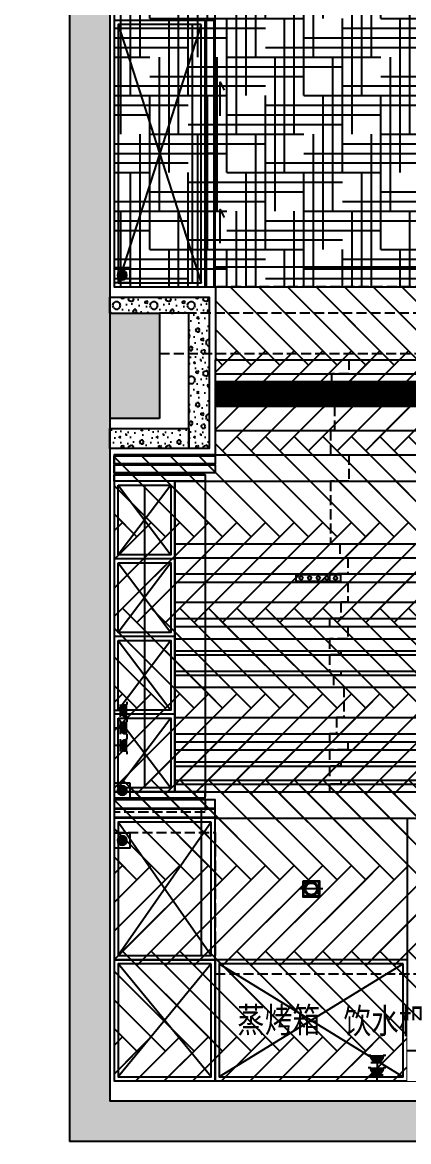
# Model space of a CAD drawing. Header units: millimetres. Extents: x -108767 to 78913, y -380878 to 1470.
# Drawn here: x -17393 to -15484, y -193769 to -188233 of the extents above; entities that cross this region are included whole.
import ezdxf
from ezdxf.enums import TextEntityAlignment as Align
from ezdxf.xclip import XClip

# ---------------------------------------------------------------- set-up
doc = ezdxf.new("R2010")
doc.units = ezdxf.units.MM
doc.header["$LTSCALE"] = 10
doc.header["$XCLIPFRAME"] = 0
doc.set_wipeout_variables(frame=1)
doc.linetypes.add('DASH', pattern=[0.35, 0.25, -0.1])
doc.linetypes.add('DOTE', pattern=[2.42, 2, -0.2, 0.02, -0.2])
for name, color, linetype in [('NW-01-wall(原有墙体)', 255, 'Continuous'), ('NW-01wall(新墙体)', 140, 'Continuous'), ('NW-01梁', 4, 'Continuous'), ('NW-02-cl(吊装家具)', 143, 'Continuous'), ('NW-02-fix(到顶家具)', 54, 'Continuous'), ('NW-02-light(平面灯具)', 12, 'Continuous'), ('NW-02-石材完成线', 153, 'Continuous'), ('NW-03-地面铺装', 8, 'Continuous'), ('NW-04-light(天花灯具)', 1, 'Continuous'), ('NW-04-天花造型粗线', 163, 'Continuous'), ('NW-完成面（用于平面）', 43, 'Continuous'), ('NW-强弱电插座', 223, 'Continuous'), ('NW-强电插座', 223, 'Continuous'), ('NW-暖通风口', 33, 'Continuous'), ('平面图', 7, 'Continuous')]:
    doc.layers.add(name, color=color, linetype=linetype)
doc.styles.add('宋体', font='', dxfattribs={"width": 0.8})
doc.styles.add('黑体', font='', dxfattribs={"width": 0.8, "height": 3})
doc.styles.get('宋体').set_extended_font_data('SimSun')
doc.styles.get('黑体').set_extended_font_data('Microsoft YaHei')
doc.linetypes.add('铝质LED灯条', pattern='A,12.7,-5.08,["AL.LED",宋体,S=2.54,R=0,X=-2.54,Y=-1.27],-10', length=27.78)
pattern_1 = [(0, (54.42, -56.26), (92.2296, 184.45919), [0, -184.45919]), (0, (-53.5, -81.16), (92.2296, 184.45919), [0, -184.45919]), (0, (6.46, -83), (92.2296, 184.45919), [0, -184.45919]), (0, (71.94, -28.6), (92.2296, 184.45919), [0, -184.45919]), (0, (-4.61, -92.23), (92.2296, 184.45919), [0, -184.45919]), (0, (90.39, 87.62), (92.2296, 184.45919), [0, -184.45919]), (0, (34.12, 72.86), (92.2296, 184.45919), [0, -184.45919]), (0, (63.64, 49.8), (92.2296, 184.45919), [0, -184.45919]), (0, (-86.7, 46.11), (92.2296, 184.45919), [0, -184.45919]), (0, (3.69, 37.81), (92.2296, 184.45919), [0, -184.45919]), (0, (-31.36, -9.22), (92.2296, 184.45919), [0, -184.45919]), (0, (-29.51, -78.4), (92.2296, 184.45919), [0, -184.45919]), (0, (39.66, -85.77), (92.2296, 184.45919), [0, -184.45919]), (0, (90.39, -4.61), (92.2296, 184.45919), [0, -184.45919]), (0, (-82.08, -33.2), (92.2296, 184.45919), [0, -184.45919]), (0, (-66.4, -1.84), (92.2296, 184.45919), [0, -184.45919]), (0, (5.53, -14.76), (92.2296, 184.45919), [0, -184.45919]), (0, (-20.29, -41.5), (92.2296, 184.45919), [0, -184.45919]), (0, (-35.05, 19.37), (92.2296, 184.45919), [0, -184.45919]), (0, (-11.99, 88.54), (92.2296, 184.45919), [0, -184.45919]), (0, (-74.7, -71.94), (92.2296, 184.45919), [0, -184.45919]), (0, (26.75, 50.73), (92.2296, 184.45919), [0, -184.45919]), (0, (-59.03, 53.5), (92.2296, 184.45919), [0, -184.45919]), (0, (-73.78, 77.47), (92.2296, 184.45919), [0, -184.45919]), (130.601294, (79.054, 29.865), (-461.1479683, 553.37757044), [8.09824, -3393.1611]), (18.434949, (65.878, 33.378), (461.1479726, 184.4591883), [8.33302, -1158.28932]), (90, (65.88, 25.47), (92.229595, 184.45919), [7.9054, -361.01297]), (161.565051, (73.784, 22.838), (-461.1479766, 184.459176), [8.33302, -1158.28932]), (53.130102, (73.784, 22.838), (92.229595, 184.459189), [8.78377, -913.51216]), (135, (80.81, -71.15), (-92.229606, 184.459177), [7.45328, -514.2761]), (45, (70.27, -71.15), (92.229594, 184.459189), [7.45328, -514.2761]), (135, (75.54, -76.42), (-92.229606, 184.459177), [7.45328, -514.2761]), (45, (75.54, -76.42), (92.229594, 184.459189), [7.45328, -514.2761]), (116.56505, (-7.9, 52.7), (-1e-05, 368.91837), [9.82055, -196.41107]), (180, (-12.3, 61.49), (-92.2296, 184.45919), [10.54053, -173.91866]), (63.43495, (-27.23, 52.7), (1e-07, 368.91838), [9.82055, -196.41107]), (116.56505, (-22.84, 43.92), (-1e-05, 368.91837), [9.82055, -196.41107]), (0, (-22.84, 43.92), (92.2296, 184.45919), [10.54053, -173.91866]), (63.43495, (-12.3, 43.92), (1e-07, 368.91838), [9.82055, -196.41107]), (107.102728, (61.4864, -9.662), (-276.6887736, 922.29594868), [11.94722, -5005.8852]), (143.972626, (57.973, 1.757), (-1752.362276, 1291.2143235), [11.94722, -2496.96889]), (180, (48.31, 8.78), (-92.2296, 184.45919), [11.4189, -173.04028]), (36.027373, (27.23, 1.757), (1752.3622853, 1291.2143111), [11.94722, -2496.96889]), (71.565051, (23.716, -8.784), (276.6887854, 922.2959447), [11.11069, -1155.51165]), (107.102728, (27.23, -20.203), (-276.6887736, 922.29594868), [11.94722, -5005.8852]), (143.972626, (36.892, -27.23), (-1752.362276, 1291.2143235), [11.94722, -2496.96889]), (0, (36.9, -27.23), (92.2296, 184.45919), [11.4189, -173.04028]), (36.027373, (48.311, -27.23), (1752.3622853, 1291.2143111), [11.94722, -2496.96889]), (71.565051, (57.973, -20.203), (276.6887854, 922.2959447), [11.11069, -1155.51165]), (150.255118, (63.243, 76.419), (-276.6887842, 184.4591867), [7.0817, -1480.07582]), (90, (57.09, 72.905), (92.229595, 184.45919), [7.02702, -361.89135]), (29.744881, (57.095, 72.905), (276.6887837, 184.4591882), [7.0817, -1480.07582]), (116.56505, (20.2, -54.46), (-1e-05, 368.91837), [9.82055, -196.41107]), (168.690067, (15.81, -45.676), (-830.0663521, 184.4591846), [8.95772, -1872.16411]), (41.185925, (0, -50.0675), (2305.7398558, 2029.05106764), [9.33728, -3912.31871]), (90, (0, -58.85), (92.229595, 184.45919), [8.78377, -360.1346]), (138.814074, (7.027, -65), (-2305.7398288, 2029.0510983), [9.33728, -3912.31871]), (16.699244, (7.027, -65), (3043.57661373, 922.29594078), [9.17053, -3842.45037]), (60.945396, (15.811, -62.365), (92.22959487, 184.45918847), [9.04345, -3789.20364]), (109.983106, (-57.0945, 22.838), (-461.14797504, 1291.2143218), [10.28114, -4307.79774]), (155.556045, (-60.608, 32.5), (-1198.98473437, 553.3775561), [10.61347, -4447.04414]), (24.4439547, (-79.932, 32.5), (1198.9847304, 553.37756493), [10.61347, -4447.04414]), (70.0168934, (-83.446, 22.838), (461.1479747, 1291.214322), [10.28114, -4307.79774]), (109.983106, (-79.932, 13.176), (-461.14797504, 1291.2143218), [10.28114, -4307.79774]), (160.016893, (-70.27, 9.662), (-461.1479749, 184.4591814), [10.28114, -2148.75827]), (19.9831065, (-70.27, 9.662), (461.147972, 184.4591895), [10.28114, -2148.75827]), (70.0168934, (-60.608, 13.176), (461.1479747, 1291.214322), [10.28114, -4307.79774]), (122.005383, (11.419, 6.149), (-92.2296072, 184.4591801), [8.2866, -1731.89791]), (18.434949, (-0.878, 10.54), (461.1479726, 184.4591883), [8.33302, -1158.28932]), (90, (-0.88, 2.635), (92.229595, 184.45919), [7.9054, -361.01297]), (161.565051, (7.027, 0), (-461.1479766, 184.459176), [8.33302, -1158.28932]), (54.462322, (7.027, 0), (645.6071612, 922.2959445), [7.55608, -3165.99978]), (116.56505, (-42.16, -38.65), (-1e-05, 368.91837), [9.82055, -196.41107]), (180, (-46.55, -29.86), (-92.2296, 184.45919), [9.66215, -174.79703]), (59.036243, (-61.486, -38.649), (92.2295948, 184.4591881), [10.24355, -2140.9016]), (120.963756, (-56.216, -47.432), (-92.2296071, 184.4591806), [10.24355, -2140.9016]), (0, (-56.22, -47.43), (92.2296, 184.45919), [9.66215, -174.79703]), (63.43495, (-46.55, -47.43), (1e-07, 368.91838), [9.82055, -196.41107])]

# ---------------------------------------------------------------- blocks, each defined once
blk = doc.blocks.new('嵌入式射灯1')
at = {"color": 250, "linetype": 'DOTE', "ltscale": 30}
blk.add_line((0, 100), (0, -100), dxfattribs=at)
blk.add_lwpolyline([(-100, 0, 0, 0, 0), (100, 0, 30, 0, 0), (154.9, 0, 0, 0, 0)], format="xyseb", dxfattribs=at)
blk.add_circle((0, 0), 60)
at = {"color": 250}
blk.add_circle((0, 0), 50, dxfattribs=at)
blk = doc.blocks.new('*U243')
at = {"layer": 'NW-04-light(天花灯具)', "color": 1, "ltscale": 15}
blk.add_lwpolyline([(150844.17, -14074.61), (150848.37, -14074.61), (150848.37, -14078.82), (150844.17, -14078.82)], close=True, dxfattribs=at)
at = {"layer": 'NW-04-light(天花灯具)', "color": 8, "ltscale": 15}
blk.add_lwpolyline([(150844.38, -14074.82), (150848.16, -14074.82), (150848.16, -14078.61), (150844.38, -14078.61)], close=True, dxfattribs=at)
at = {"layer": 'NW-04-light(天花灯具)', "color": 1, "linetype": 'DASH', "ltscale": 15, "xscale": 0.03000000000000001, "yscale": 0.03000000000000001, "zscale": 0.03000000000000001, "rotation": 270.0000000002702}
blk.add_blockref('嵌入式射灯1', (150846.27, -14076.71), dxfattribs=at)
blk = doc.blocks.new('hdfgfgfd')
at = {"layer": 'NW-04-light(天花灯具)'}
blk.add_lwpolyline([(-48389.7, -188720.5), (-48170.6, -188720.5), (-48170.6, -188754.5), (-48389.7, -188754.5)], close=True, dxfattribs=at)
at = {"layer": 'NW-04-light(天花灯具)', "color": 8}
for centre in [(-48365.3, -188737.5), (-48322.7, -188737.5), (-48280.1, -188737.5), (-48237.5, -188737.5), (-48195, -188737.5)]:
    blk.add_circle(centre, 8.76, dxfattribs=at)
blk = doc.blocks.new('*U61')
h = blk.add_hatch(color=256)
h.dxf.hatch_style = 1
edge = h.paths.add_edge_path()
edge.add_arc((0, 40), 30, 0, 360)
blk.add_lwpolyline([(-50, -10), (50, -10), (50, 90), (-50, 90)], close=True)
blk.add_circle((0, 40), 30)
blk = doc.blocks.new('*U264')
at = {"layer": 'NW-强电插座', "xscale": 0.7704166666280803, "yscale": 0.7704166666280803, "zscale": 0.7704166666280803}
blk.add_blockref('*U61', (225.9, 1986.4), dxfattribs=at)
blk = doc.blocks.new('_LINKPT1')
blk.add_line((0, 0), (0, 0))
blk = doc.blocks.new('单相二三极安全插座')
at = {"linetype": 'Continuous'}
for p, q in [((-33.3, 49.9), (-23.8, 49.9)), ((-23.8, 49.9), (-23.8, 47.5)), ((-23.8, 47.5), (23.8, 47.5)), ((23.8, 49.9), (23.8, 47.5)), ((23.8, 49.9), (33.3, 49.9)), ((23.8, 23.8), (-23.8, 23.8)), ((0, 23.8), (0, 0))]:
    blk.add_line(p, q, dxfattribs=at)
blk.add_arc((0, 47.5), 23.8, 180, 0, dxfattribs=at)
for points in [[(20.6, 35.7), (-20.6, 35.7), (23.8, 47.5), (-23.8, 47.5)], [(11.9, 27), (-11.9, 27), (20.6, 35.7), (-20.6, 35.7)], [(0, 23.8), (0, 23.8), (11.9, 27), (-11.9, 27)]]:
    blk.add_solid(points, dxfattribs=at)
at = {"linetype": 'Continuous', "xscale": 0.0950808586651788, "yscale": 0.0950808586651788, "zscale": 0.0950808586651788}
blk.add_blockref('_LINKPT1', (0, 0), dxfattribs=at)
blk = doc.blocks.new('*U260')
at = {"layer": 'NW-强电插座', "xscale": 1.2943, "yscale": 1.2943, "zscale": 1.2943}
blk.add_blockref('单相二三极安全插座', (225.9, 1978.7), dxfattribs=at)
blk = doc.blocks.new('gdagdfds')
at = {"layer": 'NW-03-地面铺装'}
h = blk.add_hatch(dxfattribs=at)
h.set_pattern_fill('HOUND', color=250, scale=30)
h.paths.add_polyline_path([(-8715.5, -189541.5), (-8175.5, -189541.5), (-8175.5, -188430.5), (-8715.5, -188430.5)])
h.paths.add_polyline_path([(-8715.5, -188430.5), (-10731.5, -188430.5), (-10731.5, -189541.5), (-8715.5, -189541.5)])
h.paths.add_polyline_path([(-10731.5, -188430.5), (-8715.5, -188430.5), (-8715.5, -187491.5), (-10731.5, -187491.5)])
h.paths.add_polyline_path([(-11271.5, -184286.5), (-16940.5, -184286.5), (-16940.5, -189541.5), (-11271.5, -189541.5)])
h.paths.add_polyline_path([(-10731.5, -188430.5), (-11271.5, -188430.5), (-11271.5, -189541.5), (-10731.5, -189541.5)])
h.paths.add_polyline_path([(-10738.5, -187994.5), (-10738.5, -188011), (-10731.5, -188011), (-10731.5, -187994.5)])
h.paths.add_polyline_path([(-6721.5, -189541.5), (-6721.5, -189391.5), (-2315.5, -189391.5), (-2315.5, -189541.5), (-1522.5, -189541.5), (-1522.5, -184286.5), (-8175.5, -184286.5), (-8175.5, -189541.5)])
at = {"layer": 'NW-03-地面铺装', "linetype": 'DASH', "ltscale": 20}
for p, q in [((-16440.5, -189541.5), (-16440.5, -184266.5)), ((-6721.5, -189541.5), (-16437.5, -189541.5))]:
    blk.add_line(p, q, dxfattribs=at)
blk = doc.blocks.new('gsgddsf')
at = {"layer": 'NW-03-地面铺装', "color": 250}
for points in [[(-16403.5, -189928.5), (-16332.8, -189857.8), (-16757.1, -189433.5), (-16827.8, -189504.2)], [(-16262.1, -189928.5), (-16191.4, -189857.8), (-16615.7, -189433.5), (-16686.4, -189504.2)], [(-16120.7, -189928.5), (-16050, -189857.8), (-16474.3, -189433.5), (-16545, -189504.2)], [(-15979.3, -189928.5), (-15908.6, -189857.8), (-16332.8, -189433.5), (-16403.5, -189504.2)], [(-15837.9, -189928.5), (-15767.1, -189857.8), (-16191.4, -189433.5), (-16262.1, -189504.2)], [(-15696.4, -189928.5), (-15625.7, -189857.8), (-16050, -189433.5), (-16120.7, -189504.2)], [(-15555, -189928.5), (-15484.3, -189857.8), (-15908.6, -189433.5), (-15979.3, -189504.2)], [(-15413.6, -189928.5), (-15342.9, -189857.8), (-15767.1, -189433.5), (-15837.9, -189504.2)], [(-15272.2, -189928.5), (-15201.5, -189857.8), (-15625.7, -189433.5), (-15696.4, -189504.2)], [(-15130.8, -189928.5), (-15060, -189857.8), (-15484.3, -189433.5), (-15555, -189504.2)], [(-16474.3, -189857.8), (-16403.5, -189928.5), (-16827.8, -190352.7), (-16898.5, -190282)], [(-16332.8, -189857.8), (-16262.1, -189928.5), (-16686.4, -190352.7), (-16757.1, -190282)], [(-16191.4, -189857.8), (-16120.7, -189928.5), (-16545, -190352.7), (-16615.7, -190282)], [(-16050, -189857.8), (-15979.3, -189928.5), (-16403.5, -190352.7), (-16474.3, -190282)], [(-15908.6, -189857.8), (-15837.9, -189928.5), (-16262.1, -190352.7), (-16332.8, -190282)], [(-15767.1, -189857.8), (-15696.4, -189928.5), (-16120.7, -190352.7), (-16191.4, -190282)], [(-15625.7, -189857.8), (-15555, -189928.5), (-15979.3, -190352.7), (-16050, -190282)], [(-15484.3, -189857.8), (-15413.6, -189928.5), (-15837.9, -190352.7), (-15908.6, -190282)], [(-15342.9, -189857.8), (-15272.2, -189928.5), (-15696.4, -190352.7), (-15767.1, -190282)], [(-15201.5, -189857.8), (-15130.8, -189928.5), (-15555, -190352.7), (-15625.7, -190282)], [(-16969.2, -190777), (-16898.5, -190706.3), (-17322.8, -190282), (-17393.5, -190352.7)], [(-16827.8, -190777), (-16757.1, -190706.3), (-17181.4, -190282), (-17252.1, -190352.7)], [(-16686.4, -190777), (-16615.7, -190706.3), (-17039.9, -190282), (-17110.7, -190352.7)], [(-16545, -190777), (-16474.3, -190706.3), (-16898.5, -190282), (-16969.2, -190352.7)], [(-16403.5, -190777), (-16332.8, -190706.3), (-16757.1, -190282), (-16827.8, -190352.7)], [(-16262.1, -190777), (-16191.4, -190706.3), (-16615.7, -190282), (-16686.4, -190352.7)], [(-16120.7, -190777), (-16050, -190706.3), (-16474.3, -190282), (-16545, -190352.7)], [(-15979.3, -190777), (-15908.6, -190706.3), (-16332.8, -190282), (-16403.5, -190352.7)], [(-15837.9, -190777), (-15767.1, -190706.3), (-16191.4, -190282), (-16262.1, -190352.7)], [(-15696.4, -190777), (-15625.7, -190706.3), (-16050, -190282), (-16120.7, -190352.7)], [(-15555, -190777), (-15484.3, -190706.3), (-15908.6, -190282), (-15979.3, -190352.7)], [(-15413.6, -190777), (-15342.9, -190706.3), (-15767.1, -190282), (-15837.9, -190352.7)], [(-15272.2, -190777), (-15201.5, -190706.3), (-15625.7, -190282), (-15696.4, -190352.7)], [(-15130.8, -190777), (-15060, -190706.3), (-15484.3, -190282), (-15555, -190352.7)], [(-16898.5, -190706.3), (-16827.8, -190777), (-17252.1, -191201.3), (-17322.8, -191130.5)], [(-16757.1, -190706.3), (-16686.4, -190777), (-17110.7, -191201.3), (-17181.4, -191130.5)], [(-16615.7, -190706.3), (-16545, -190777), (-16969.2, -191201.3), (-17039.9, -191130.5)], [(-16474.3, -190706.3), (-16403.5, -190777), (-16827.8, -191201.3), (-16898.5, -191130.5)], [(-16332.8, -190706.3), (-16262.1, -190777), (-16686.4, -191201.3), (-16757.1, -191130.5)], [(-16191.4, -190706.3), (-16120.7, -190777), (-16545, -191201.3), (-16615.7, -191130.5)], [(-16050, -190706.3), (-15979.3, -190777), (-16403.5, -191201.3), (-16474.3, -191130.5)], [(-15908.6, -190706.3), (-15837.9, -190777), (-16262.1, -191201.3), (-16332.8, -191130.5)], [(-15767.1, -190706.3), (-15696.4, -190777), (-16120.7, -191201.3), (-16191.4, -191130.5)], [(-15625.7, -190706.3), (-15555, -190777), (-15979.3, -191201.3), (-16050, -191130.5)], [(-15484.3, -190706.3), (-15413.6, -190777), (-15837.9, -191201.3), (-15908.6, -191130.5)], [(-15342.9, -190706.3), (-15272.2, -190777), (-15696.4, -191201.3), (-15767.1, -191130.5)], [(-15201.5, -190706.3), (-15130.8, -190777), (-15555, -191201.3), (-15625.7, -191130.5)], [(-16969.2, -191625.5), (-16898.5, -191554.8), (-17322.8, -191130.5), (-17393.5, -191201.3)], [(-16827.8, -191625.5), (-16757.1, -191554.8), (-17181.4, -191130.5), (-17252.1, -191201.3)], [(-16686.4, -191625.5), (-16615.7, -191554.8), (-17039.9, -191130.5), (-17110.7, -191201.3)], [(-16545, -191625.5), (-16474.3, -191554.8), (-16898.5, -191130.5), (-16969.2, -191201.3)], [(-16403.5, -191625.5), (-16332.8, -191554.8), (-16757.1, -191130.5), (-16827.8, -191201.3)], [(-16262.1, -191625.5), (-16191.4, -191554.8), (-16615.7, -191130.5), (-16686.4, -191201.3)], [(-16120.7, -191625.5), (-16050, -191554.8), (-16474.3, -191130.5), (-16545, -191201.3)], [(-15979.3, -191625.5), (-15908.6, -191554.8), (-16332.8, -191130.5), (-16403.5, -191201.3)], [(-15837.9, -191625.5), (-15767.1, -191554.8), (-16191.4, -191130.5), (-16262.1, -191201.3)], [(-15696.4, -191625.5), (-15625.7, -191554.8), (-16050, -191130.5), (-16120.7, -191201.3)], [(-15555, -191625.5), (-15484.3, -191554.8), (-15908.6, -191130.5), (-15979.3, -191201.3)], [(-15413.6, -191625.5), (-15342.9, -191554.8), (-15767.1, -191130.5), (-15837.9, -191201.3)], [(-15272.2, -191625.5), (-15201.5, -191554.8), (-15625.7, -191130.5), (-15696.4, -191201.3)], [(-15130.8, -191625.5), (-15060, -191554.8), (-15484.3, -191130.5), (-15555, -191201.3)], [(-16898.5, -191554.8), (-16827.8, -191625.5), (-17252.1, -192049.8), (-17322.8, -191979.1)], [(-16757.1, -191554.8), (-16686.4, -191625.5), (-17110.7, -192049.8), (-17181.4, -191979.1)], [(-16615.7, -191554.8), (-16545, -191625.5), (-16969.2, -192049.8), (-17039.9, -191979.1)], [(-16474.3, -191554.8), (-16403.5, -191625.5), (-16827.8, -192049.8), (-16898.5, -191979.1)], [(-16332.8, -191554.8), (-16262.1, -191625.5), (-16686.4, -192049.8), (-16757.1, -191979.1)], [(-16191.4, -191554.8), (-16120.7, -191625.5), (-16545, -192049.8), (-16615.7, -191979.1)], [(-16050, -191554.8), (-15979.3, -191625.5), (-16403.5, -192049.8), (-16474.3, -191979.1)], [(-15908.6, -191554.8), (-15837.9, -191625.5), (-16262.1, -192049.8), (-16332.8, -191979.1)], [(-15767.1, -191554.8), (-15696.4, -191625.5), (-16120.7, -192049.8), (-16191.4, -191979.1)], [(-15625.7, -191554.8), (-15555, -191625.5), (-15979.3, -192049.8), (-16050, -191979.1)], [(-15484.3, -191554.8), (-15413.6, -191625.5), (-15837.9, -192049.8), (-15908.6, -191979.1)], [(-15342.9, -191554.8), (-15272.2, -191625.5), (-15696.4, -192049.8), (-15767.1, -191979.1)], [(-15201.5, -191554.8), (-15130.8, -191625.5), (-15555, -192049.8), (-15625.7, -191979.1)], [(-16969.2, -192474), (-16898.5, -192403.3), (-17322.8, -191979.1), (-17393.5, -192049.8)], [(-16827.8, -192474), (-16757.1, -192403.3), (-17181.4, -191979.1), (-17252.1, -192049.8)], [(-16686.4, -192474), (-16615.7, -192403.3), (-17039.9, -191979.1), (-17110.7, -192049.8)], [(-16545, -192474), (-16474.3, -192403.3), (-16898.5, -191979.1), (-16969.2, -192049.8)], [(-16403.5, -192474), (-16332.8, -192403.3), (-16757.1, -191979.1), (-16827.8, -192049.8)], [(-16262.1, -192474), (-16191.4, -192403.3), (-16615.7, -191979.1), (-16686.4, -192049.8)], [(-16120.7, -192474), (-16050, -192403.3), (-16474.3, -191979.1), (-16545, -192049.8)], [(-15979.3, -192474), (-15908.6, -192403.3), (-16332.8, -191979.1), (-16403.5, -192049.8)], [(-15837.9, -192474), (-15767.1, -192403.3), (-16191.4, -191979.1), (-16262.1, -192049.8)], [(-15696.4, -192474), (-15625.7, -192403.3), (-16050, -191979.1), (-16120.7, -192049.8)], [(-15555, -192474), (-15484.3, -192403.3), (-15908.6, -191979.1), (-15979.3, -192049.8)], [(-15413.6, -192474), (-15342.9, -192403.3), (-15767.1, -191979.1), (-15837.9, -192049.8)], [(-15272.2, -192474), (-15201.5, -192403.3), (-15625.7, -191979.1), (-15696.4, -192049.8)], [(-15130.8, -192474), (-15060, -192403.3), (-15484.3, -191979.1), (-15555, -192049.8)], [(-16898.5, -192403.3), (-16827.8, -192474), (-17252.1, -192898.3), (-17322.8, -192827.6)], [(-16757.1, -192403.3), (-16686.4, -192474), (-17110.7, -192898.3), (-17181.4, -192827.6)], [(-16615.7, -192403.3), (-16545, -192474), (-16969.2, -192898.3), (-17039.9, -192827.6)], [(-16474.3, -192403.3), (-16403.5, -192474), (-16827.8, -192898.3), (-16898.5, -192827.6)], [(-16332.8, -192403.3), (-16262.1, -192474), (-16686.4, -192898.3), (-16757.1, -192827.6)], [(-16191.4, -192403.3), (-16120.7, -192474), (-16545, -192898.3), (-16615.7, -192827.6)], [(-16050, -192403.3), (-15979.3, -192474), (-16403.5, -192898.3), (-16474.3, -192827.6)], [(-15908.6, -192403.3), (-15837.9, -192474), (-16262.1, -192898.3), (-16332.8, -192827.6)], [(-15767.1, -192403.3), (-15696.4, -192474), (-16120.7, -192898.3), (-16191.4, -192827.6)], [(-15625.7, -192403.3), (-15555, -192474), (-15979.3, -192898.3), (-16050, -192827.6)], [(-15484.3, -192403.3), (-15413.6, -192474), (-15837.9, -192898.3), (-15908.6, -192827.6)], [(-15342.9, -192403.3), (-15272.2, -192474), (-15696.4, -192898.3), (-15767.1, -192827.6)], [(-15201.5, -192403.3), (-15130.8, -192474), (-15555, -192898.3), (-15625.7, -192827.6)], [(-16969.2, -193322.6), (-16898.5, -193251.9), (-17322.8, -192827.6), (-17393.5, -192898.3)], [(-16827.8, -193322.6), (-16757.1, -193251.9), (-17181.4, -192827.6), (-17252.1, -192898.3)], [(-16686.4, -193322.6), (-16615.7, -193251.9), (-17039.9, -192827.6), (-17110.7, -192898.3)], [(-16545, -193322.6), (-16474.3, -193251.9), (-16898.5, -192827.6), (-16969.2, -192898.3)], [(-16403.5, -193322.6), (-16332.8, -193251.9), (-16757.1, -192827.6), (-16827.8, -192898.3)], [(-16262.1, -193322.6), (-16191.4, -193251.9), (-16615.7, -192827.6), (-16686.4, -192898.3)], [(-16120.7, -193322.6), (-16050, -193251.9), (-16474.3, -192827.6), (-16545, -192898.3)], [(-15979.3, -193322.6), (-15908.6, -193251.9), (-16332.8, -192827.6), (-16403.5, -192898.3)], [(-15837.9, -193322.6), (-15767.1, -193251.9), (-16191.4, -192827.6), (-16262.1, -192898.3)], [(-15696.4, -193322.6), (-15625.7, -193251.9), (-16050, -192827.6), (-16120.7, -192898.3)], [(-15555, -193322.6), (-15484.3, -193251.9), (-15908.6, -192827.6), (-15979.3, -192898.3)], [(-15413.6, -193322.6), (-15342.9, -193251.9), (-15767.1, -192827.6), (-15837.9, -192898.3)], [(-15272.2, -193322.6), (-15201.5, -193251.9), (-15625.7, -192827.6), (-15696.4, -192898.3)], [(-15130.8, -193322.6), (-15060, -193251.9), (-15484.3, -192827.6), (-15555, -192898.3)], [(-16898.5, -193251.9), (-16827.8, -193322.6), (-17252.1, -193746.8), (-17322.8, -193676.1)], [(-16757.1, -193251.9), (-16686.4, -193322.6), (-17110.7, -193746.8), (-17181.4, -193676.1)], [(-16615.7, -193251.9), (-16545, -193322.6), (-16969.2, -193746.8), (-17039.9, -193676.1)], [(-16474.3, -193251.9), (-16403.5, -193322.6), (-16827.8, -193746.8), (-16898.5, -193676.1)], [(-16332.8, -193251.9), (-16262.1, -193322.6), (-16686.4, -193746.8), (-16757.1, -193676.1)], [(-16191.4, -193251.9), (-16120.7, -193322.6), (-16545, -193746.8), (-16615.7, -193676.1)], [(-16050, -193251.9), (-15979.3, -193322.6), (-16403.5, -193746.8), (-16474.3, -193676.1)], [(-15908.6, -193251.9), (-15837.9, -193322.6), (-16262.1, -193746.8), (-16332.8, -193676.1)], [(-15767.1, -193251.9), (-15696.4, -193322.6), (-16120.7, -193746.8), (-16191.4, -193676.1)], [(-15625.7, -193251.9), (-15555, -193322.6), (-15979.3, -193746.8), (-16050, -193676.1)], [(-15484.3, -193251.9), (-15413.6, -193322.6), (-15837.9, -193746.8), (-15908.6, -193676.1)], [(-15342.9, -193251.9), (-15272.2, -193322.6), (-15696.4, -193746.8), (-15767.1, -193676.1)], [(-15201.5, -193251.9), (-15130.8, -193322.6), (-15555, -193746.8), (-15625.7, -193676.1)]]:
    blk.add_lwpolyline(points, close=True, dxfattribs=at)

msp = doc.modelspace()

# ---------------------------------------------------------------- hatches: boundary and pattern name
at = {"layer": 'NW-01-wall(原有墙体)'}
h = msp.add_hatch(color=250, dxfattribs=at)
h.dxf.hatch_style = 1
h.paths.add_polyline_path([(-17160.5, -183986.5), (-1222.5, -183986.5), (-1222.5, -189855.5), (-1629.5, -189855.5), (-1629.5, -193769.5), (-17160.5, -193769.5)])
h.paths.add_polyline_path([(-16960.5, -184186.5), (-16960.5, -193569.5), (-1829.5, -193569.5), (-1829.5, -191673.5), (-3655.5, -191673.5), (-3655.5, -191296.5), (-3455.5, -191296.5), (-3455.5, -191453.5), (-1842.5, -191453.5), (-1842.5, -189890.5), (-3455.5, -189890.5), (-3455.5, -190430.5), (-3655.5, -190430.5), (-3655.5, -189871.5), (-4059.5, -189871.5), (-4059.5, -189571.5), (-3273.5, -189571.5), (-3273.5, -189655.5), (-1422.5, -189655.5), (-1422.5, -184186.5)], flags=16)
h = msp.add_hatch(color=250, dxfattribs=at)
h.dxf.hatch_style = 1
h.paths.add_polyline_path([(-16715.5, -189671.5), (-16960.5, -189671.5), (-16960.5, -190189.6), (-16715.5, -190189.6)])
at = {"layer": 'NW-04-天花造型粗线', "linetype": 'Continuous'}
h = msp.add_hatch(dxfattribs=at)
h.set_pattern_fill('AR-RROOF', color=250, scale=20, angle=45)
h.set_pattern_definition([(45, (0, -10), (431.0523, 1149.4728), [7620, -1016, 2540, -508]), (45, (298.14, 647.35), (-836.9599, 118.5394), [1524, -167.64, 3048, -381]), (45, (-125.72, 474.93), (1627.2224, 2108.56414), [4064, -711.2, 2032, -508])])
edge = h.paths.add_edge_path()
edge.add_spline(control_points=[(-11739.5, -188983.1), (-11714.8, -188958.4), (-11691.5, -188932.5), (-11637.3, -188865.1), (-11608, -188822.1), (-11555.7, -188730.8), (-11532.7, -188682.5), (-11493.1, -188581.1), (-11476.5, -188527.9), (-11450, -188417.1), (-11440, -188359.5), (-11426.7, -188240.2), (-11423.4, -188178.6), (-11423.6, -188051.9), (-11427, -187986.8), (-11440.6, -187853.6), (-11450.7, -187785.6), (-11477.6, -187647.1), (-11494.4, -187576.7), (-11534.4, -187434.1), (-11557.6, -187361.9), (-11610.4, -187216.3), (-11639.9, -187142.9), (-11705, -186995.6), (-11740.6, -186921.6), (-11817.5, -186773.7), (-11858.8, -186699.8), (-11946.9, -186552.6), (-11993.6, -186479.4), (-12092.1, -186334.1), (-12143.9, -186262.2), (-12252, -186120), (-12308.4, -186049.9), (-12425.2, -185912.1), (-12485.7, -185844.4), (-12610.3, -185712.1), (-12674.4, -185647.4), (-12805.7, -185521.6), (-12872.9, -185460.5), (-13009.9, -185342.3), (-13079.6, -185285.2), (-13221, -185175.6), (-13292.7, -185123.1), (-13437.5, -185022.9), (-13510.5, -184975.3), (-13657.4, -184885.5), (-13731.2, -184843.3), (-13878.9, -184764.6), (-13952.9, -184728.1), (-14100.3, -184661), (-14173.8, -184630.5), (-14319.6, -184575.8), (-14392, -184551.5), (-14535, -184509.5), (-14605.7, -184491.7), (-14744.8, -184462.7), (-14813.2, -184451.5), (-14947.2, -184435.9), (-15012.8, -184431.4), (-15140.5, -184429.1), (-15202.7, -184431.4), (-15323.1, -184442.5), (-15381.3, -184451.5), (-15493.5, -184476), (-15547.3, -184491.5), (-15650.2, -184529.2), (-15699.3, -184551.2), (-15792.1, -184601.6), (-15835.9, -184629.9), (-15917.9, -184692.7), (-15956.1, -184727.1), (-16026.7, -184801.7), (-16059.1, -184841.9), (-16117.6, -184927.7), (-16143.8, -184973.4), (-16189.8, -185069.8), (-16209.7, -185120.6), (-16242.8, -185226.8), (-16256.1, -185282.2), (-16276.1, -185397.4), (-16282.7, -185457.1), (-16289.3, -185580.2), (-16289.3, -185643.6), (-16282.4, -185773.7), (-16275.6, -185840.3), (-16255.4, -185976.2), (-16242, -186045.5), (-16208.5, -186186.2), (-16188.5, -186257.6), (-16142.1, -186401.8), (-16115.7, -186474.7), (-16056.8, -186621.3), (-16024.2, -186695.1), (-15953.1, -186842.8), (-15914.7, -186916.8), (-15832.1, -187064.5), (-15788, -187138.2), (-15694.7, -187284.5), (-15645.4, -187357.2), (-15542, -187501.1), (-15487.9, -187572.2), (-15375.3, -187712.3), (-15316.8, -187781.3), (-15196, -187916.5), (-15133.6, -187982.8), (-15005.5, -188112), (-14939.8, -188175), (-14805.6, -188297.1), (-14737, -188356.3), (-14597.7, -188470.3), (-14526.9, -188525.2), (-14383.7, -188630.2), (-14311.3, -188680.3), (-14165.3, -188775.4), (-14091.8, -188820.4), (-13944.4, -188904.8), (-13870.4, -188944.2), (-13722.7, -189017.2), (-13648.9, -189050.7), (-13502.1, -189111.7), (-13429.1, -189139.1), (-13284.5, -189187.6), (-13212.9, -189208.7), (-13071.6, -189244.2), (-13002, -189258.7), (-12865.3, -189281.1), (-12798.3, -189289), (-12667.3, -189298), (-12603.3, -189299.1), (-12479.1, -189294.7), (-12418.8, -189289.1), (-12302.4, -189271.2), (-12246.3, -189259), (-12138.7, -189227.9), (-12087.1, -189209.1), (-11989.2, -189165.1), (-11942.7, -189139.9), (-11855.1, -189083.3), (-11814.1, -189051.9), (-11763.4, -189006.4), (-11751.3, -188994.9), (-11739.5, -188983.1)], knot_values=[3.141593, 3.141593, 3.141593, 3.141593, 3.203394, 3.203394, 3.294449, 3.294449, 3.385504, 3.385504, 3.476559, 3.476559, 3.567614, 3.567614, 3.65867, 3.65867, 3.749725, 3.749725, 3.84078, 3.84078, 3.931835, 3.931835, 4.02289, 4.02289, 4.113946, 4.113946, 4.205001, 4.205001, 4.296056, 4.296056, 4.387111, 4.387111, 4.478166, 4.478166, 4.569221, 4.569221, 4.660277, 4.660277, 4.751332, 4.751332, 4.842387, 4.842387, 4.933442, 4.933442, 5.024497, 5.024497, 5.115552, 5.115552, 5.206608, 5.206608, 5.297663, 5.297663, 5.388718, 5.388718, 5.479773, 5.479773, 5.570828, 5.570828, 5.661884, 5.661884, 5.752939, 5.752939, 5.843994, 5.843994, 5.935049, 5.935049, 6.026104, 6.026104, 6.117159, 6.117159, 6.208215, 6.208215, 6.29927, 6.29927, 6.390325, 6.390325, 6.48138, 6.48138, 6.572435, 6.572435, 6.663491, 6.663491, 6.754546, 6.754546, 6.845601, 6.845601, 6.936656, 6.936656, 7.027711, 7.027711, 7.118766, 7.118766, 7.209822, 7.209822, 7.300877, 7.300877, 7.391932, 7.391932, 7.482987, 7.482987, 7.574042, 7.574042, 7.665097, 7.665097, 7.756153, 7.756153, 7.847208, 7.847208, 7.938263, 7.938263, 8.029318, 8.029318, 8.120373, 8.120373, 8.211429, 8.211429, 8.302484, 8.302484, 8.393539, 8.393539, 8.484594, 8.484594, 8.575649, 8.575649, 8.666704, 8.666704, 8.75776, 8.75776, 8.848815, 8.848815, 8.93987, 8.93987, 9.030925, 9.030925, 9.12198, 9.12198, 9.213035, 9.213035, 9.304091, 9.304091, 9.395146, 9.395146, 9.424778, 9.424778, 9.424778, 9.424778], degree=3, periodic=0)
at = {"layer": 'NW-暖通风口'}
h = msp.add_hatch(dxfattribs=at)
h.set_pattern_fill('_USER', color=250, scale=4.8, pattern_type=0)
h.set_pattern_definition([(0, (-65640.1137, -171221.8854), (0, 4.8), [])])
h.paths.add_polyline_path([(-16438.5, -190129.5), (-6763.5, -190129.5), (-6763.5, -190013.5), (-16438.5, -190013.5)])
at = {"layer": '平面图'}
h = msp.add_hatch(dxfattribs=at)
h.set_pattern_fill('14砌块砖隔墙', color=250, scale=184.459189, style=0, pattern_type=2)
h.set_pattern_definition(pattern_1)
h.paths.add_polyline_path([(-16470.5, -189591.5), (-16960.5, -189591.5), (-16960.5, -189671.5), (-16570.5, -189671.5), (-16570.5, -190341.5), (-16470.5, -190341.5)])
h = msp.add_hatch(dxfattribs=at)
h.set_pattern_fill('14砌块砖隔墙', color=250, scale=184.459189, style=0, pattern_type=2)
h.set_pattern_definition(pattern_1)
h.paths.add_polyline_path([(-16960.5, -190241.5), (-16570.5, -190241.5), (-16570.5, -190341.5), (-16960.5, -190341.5)])

# ---------------------------------------------------------------- linework, layer by layer
at = {"layer": 'NW-01-wall(原有墙体)'}
for p, q in [((-17160.5, -183986.5), (-17160.5, -193769.5)), ((-16960.5, -184186.5), (-16960.5, -193569.5)), ((-16960.5, -184333.5), (-16960.5, -189671.5)), ((-16960.5, -189671.5), (-16715.5, -189671.5)), ((-16715.5, -189671.5), (-16715.5, -190191.5)), ((-16715.5, -190191.5), (-16960.5, -190191.5)), ((-1829.5, -193569.5), (-16960.5, -193569.5)), ((-1629.5, -193769.5), (-17160.5, -193769.5))]:
    msp.add_line(p, q, dxfattribs=at)
at = {"layer": 'NW-01wall(新墙体)'}
msp.add_lwpolyline([(-16960.5, -189671.5), (-16960.5, -189591.5), (-16470.5, -189591.5), (-16470.5, -190341.5), (-16570.5, -190341.5), (-16570.5, -189671.5), (-16715.5, -189671.5)], dxfattribs=at)
msp.add_lwpolyline([(-16960.5, -190241.5), (-16570.5, -190241.5), (-16570.5, -190341.5), (-16960.5, -190341.5)], close=True, dxfattribs=at)
at = {"layer": 'NW-01梁', "linetype": 'DASH', "ltscale": 20}
msp.add_lwpolyline([(-11212.5, -189671.5), (-16715.5, -189671.5), (-16715.5, -189871.5), (-11212.5, -189871.5)], dxfattribs=at)
at = {"layer": 'NW-02-cl(吊装家具)', "color": 8}
for p, q in [((-16920.5, -190521.5), (-16660.5, -190866)), ((-16660.5, -190521.5), (-16920.5, -190866)), ((-16920.5, -190906), (-16660.5, -191250.5)), ((-16660.5, -190906), (-16920.5, -191250.5)), ((-16920.5, -191290.5), (-16660.5, -191635)), ((-16660.5, -191290.5), (-16920.5, -191635)), ((-16920.5, -191675), (-16660.5, -192019.5)), ((-16660.5, -191675), (-16920.5, -192019.5))]:
    msp.add_line(p, q, dxfattribs=at)
at = {"layer": 'NW-02-cl(吊装家具)'}
for p, q in [((-16640.5, -190886), (-16940.5, -190886)), ((-16640.5, -191270.5), (-16940.5, -191270.5)), ((-16640.5, -191655), (-16940.5, -191655))]:
    msp.add_line(p, q, dxfattribs=at)
msp.add_lwpolyline([(-16640.5, -190501.5), (-16940.5, -190501.5), (-16940.5, -192039.5), (-16640.5, -192039.5)], close=True, dxfattribs=at)
at = {"layer": 'NW-02-cl(吊装家具)', "color": 8}
for points in [[(-16920.5, -190521.5), (-16660.5, -190521.5), (-16660.5, -190866), (-16920.5, -190866)], [(-16920.5, -190906), (-16660.5, -190906), (-16660.5, -191250.5), (-16920.5, -191250.5)], [(-16920.5, -191290.5), (-16660.5, -191290.5), (-16660.5, -191635), (-16920.5, -191635)], [(-16920.5, -191675), (-16660.5, -191675), (-16660.5, -192019.5), (-16920.5, -192019.5)]]:
    msp.add_lwpolyline(points, close=True, dxfattribs=at)
at = {"layer": 'NW-02-fix(到顶家具)', "color": 8, "ltscale": 10}
for p, q in [((-16440.5, -189541.5), (-16440.5, -184286.5)), ((-16510.5, -188242.7), (-16920.5, -189521.5)), ((-16920.5, -188242.7), (-16510.5, -189521.5)), ((-16460.5, -192189.5), (-16920.5, -192849.5)), ((-16460.5, -192849.5), (-16920.5, -192189.5)), ((-16460.5, -192889.5), (-16920.5, -193449.5)), ((-16460.5, -193449.5), (-16920.5, -192889.5)), ((-16420.5, -192889.5), (-15510.5, -193449.5)), ((-15510.5, -192889.5), (-16420.5, -193449.5))]:
    msp.add_line(p, q, dxfattribs=at)
at = {"layer": 'NW-02-fix(到顶家具)', "ltscale": 10}
for points in [[(-16490.5, -188222.7), (-16940.5, -188222.7), (-16940.5, -189541.5), (-16490.5, -189541.5)], [(-16445.5, -188222.7), (-16485.5, -188222.7), (-16485.5, -188882.1), (-16445.5, -188882.1)], [(-16445.5, -188882.1), (-16485.5, -188882.1), (-16485.5, -189541.5), (-16445.5, -189541.5)], [(-16940.5, -190376.5), (-16440.5, -190376.5), (-16440.5, -190416.5), (-16940.5, -190416.5)], [(-16940.5, -190421.5), (-16440.5, -190421.5), (-16440.5, -190461.5), (-16940.5, -190461.5)], [(-16940.5, -192119.5), (-16440.5, -192119.5), (-16440.5, -192079.5), (-16940.5, -192079.5)], [(-16940.5, -192164.5), (-16440.5, -192164.5), (-16440.5, -192124.5), (-16940.5, -192124.5)], [(-16440.5, -192169.5), (-16940.5, -192169.5), (-16940.5, -192869.5), (-16440.5, -192869.5)], [(-16440.5, -192869.5), (-16940.5, -192869.5), (-16940.5, -193469.5), (-16440.5, -193469.5)], [(-15490.5, -192869.5), (-16440.5, -192869.5), (-16440.5, -193469.5), (-15490.5, -193469.5)]]:
    msp.add_lwpolyline(points, close=True, dxfattribs=at)
at = {"layer": 'NW-02-fix(到顶家具)', "color": 8, "ltscale": 10}
for points in [[(-16510.5, -188242.7), (-16920.5, -188242.7), (-16920.5, -189521.5), (-16510.5, -189521.5)], [(-16460.5, -192189.5), (-16920.5, -192189.5), (-16920.5, -192849.5), (-16460.5, -192849.5)], [(-16460.5, -192889.5), (-16920.5, -192889.5), (-16920.5, -193449.5), (-16460.5, -193449.5)], [(-15510.5, -192889.5), (-16420.5, -192889.5), (-16420.5, -193449.5), (-15510.5, -193449.5)]]:
    msp.add_lwpolyline(points, close=True, dxfattribs=at)
at = {"layer": 'NW-02-fix(到顶家具)', "color": 250, "ltscale": 10}
for points in [[(-16415.6, -188694.6), (-16415.6, -188528.3), (-16396.6, -188567.3)], [(-16415.6, -189324.7), (-16415.6, -189158.3), (-16396.6, -189197.3)]]:
    msp.add_lwpolyline(points, dxfattribs=at)
at = {"layer": 'NW-02-light(平面灯具)', "color": 8, "linetype": '铝质LED灯条', "ltscale": 0.5}
msp.add_line((-16554.7, -188242.7), (-16554.7, -189521.5), dxfattribs=at)
at = {"layer": 'NW-02-light(平面灯具)', "linetype": '铝质LED灯条'}
for p, q in [((-16790.5, -190521.5), (-16790.5, -192021.5)), ((-16510.5, -192121.5), (-16510.5, -192849.5))]:
    msp.add_line(p, q, dxfattribs=at)
at = {"layer": 'NW-02-石材完成线'}
msp.add_line((-16490.5, -190501.5), (-16490.5, -192039.5), dxfattribs=at)
for points in [[(-16490.5, -190471.5), (-16940.5, -190471.5)], [(-16490.5, -192039.5), (-16940.5, -192039.5)]]:
    msp.add_lwpolyline(points, dxfattribs=at)
at = {"layer": 'NW-03-地面铺装'}
msp.add_line((-16940.5, -190471.5), (-16490.5, -190471.5), dxfattribs=at)
at = {"layer": 'NW-03-地面铺装', "linetype": 'DASH', "ltscale": 20}
for points in [[(-16940.5, -190471.5), (-16490.5, -190471.5), (-16490.5, -192139.5), (-16940.5, -192139.5)], [(-16940.5, -192239.5), (-16440.5, -192239.5), (-16440.5, -192939.5), (-7871.5, -192939.5)]]:
    msp.add_lwpolyline(points, dxfattribs=at)
at = {"layer": 'NW-04-天花造型粗线'}
for p, q in [((-16440.5, -189441.5), (-11271.5, -189441.5)), ((-16437.5, -189541.5), (-4085.5, -189541.5)), ((-16437.5, -189901.5), (-4085.5, -189901.5)), ((-16440.5, -190371.5), (-6721.5, -190371.5)), ((-16640.5, -190501.5), (-6721.5, -190501.5)), ((-16640.5, -190501.5), (-16640.5, -192039.5)), ((-16640.5, -192039.5), (-6721.5, -192039.5)), ((-16440.5, -192169.5), (-6721.5, -192169.5)), ((-15490.5, -192869.5), (-15490.5, -192169.5))]:
    msp.add_line(p, q, dxfattribs=at)
at = {"layer": 'NW-04-天花造型粗线', "color": 251}
for p, q in [((-16440.5, -189971.5), (-6726.5, -189971.5)), ((-16440.5, -190011.5), (-6726.5, -190011.5)), ((-16440.5, -190131.5), (-6761.5, -190131.5)), ((-16440.5, -190251.5), (-6721.5, -190251.5)), ((-16640.5, -190811.5), (-6726.5, -190811.5)), ((-16640.5, -190881.5), (-6776.5, -190881.5)), ((-16640.5, -190961.5), (-6726.5, -190961.5)), ((-16640.5, -191001.5), (-6726.5, -191001.5)), ((-16640.5, -191101.5), (-6781.5, -191101.5)), ((-16640.5, -191181.5), (-6726.5, -191181.5)), ((-16640.5, -191221.5), (-6726.5, -191221.5)), ((-16640.5, -191281.5), (-6726.5, -191281.5)), ((-16640.5, -191341.5), (-6726.5, -191341.5)), ((-16640.5, -191361.5), (-6726.5, -191361.5)), ((-16640.5, -191441.5), (-6721.5, -191441.5)), ((-16640.5, -191461.5), (-6721.5, -191461.5)), ((-16640.5, -191521.5), (-6721.5, -191521.5)), ((-16640.5, -191671.5), (-6721.5, -191671.5)), ((-16640.5, -191751.5), (-6721.5, -191751.5)), ((-16640.5, -191791.5), (-6721.5, -191791.5)), ((-16640.5, -191831.5), (-6721.5, -191831.5)), ((-16640.5, -191891.5), (-6721.5, -191891.5)), ((-16640.5, -191911.5), (-6721.5, -191911.5)), ((-16640.5, -191981.5), (-6721.5, -191981.5)), ((-16640.5, -192001.5), (-6721.5, -192001.5))]:
    msp.add_line(p, q, dxfattribs=at)
at = {"layer": 'NW-04-天花造型粗线', "color": 250, "linetype": 'DASH', "ltscale": 20}
msp.add_lwpolyline([(-16030, -189901.5), (-15780, -189901.5), (-15780, -189971.5), (-15865, -189971.5), (-15865, -190011.5), (-15830, -190011.5), (-15830, -190131.5), (-15850, -190131.5), (-15850, -190251.5), (-15870, -190251.5), (-15870, -190371.5), (-15780, -190371.5), (-15780, -190501.5), (-15870, -190501.5), (-15870, -190811.5), (-15825, -190811.5), (-15825, -190881.5), (-15785, -190881.5), (-15785, -190961.5), (-15875, -190961.5), (-15875, -191001.5), (-15785, -191001.5), (-15785, -191101.5), (-15820, -191101.5), (-15820, -191181.5), (-15875, -191181.5), (-15875, -191221.5), (-15785, -191221.5), (-15785, -191281.5), (-15875, -191281.5), (-15875, -191341.5), (-15820, -191341.5), (-15820, -191361.5), (-15875, -191361.5), (-15875, -191441.5), (-15820, -191441.5), (-15820, -191461.5), (-15855, -191461.5), (-15855, -191521.5), (-15805, -191521.5), (-15805, -191671.5), (-15840, -191671.5), (-15840, -191751.5), (-15875, -191751.5), (-15875, -191791.5), (-15785, -191791.5), (-15785, -191831.5), (-15875, -191831.5), (-15875, -191891.5), (-15820, -191891.5), (-15820, -191911.5), (-15875, -191911.5), (-15875, -191981.5), (-15820, -191981.5), (-15820, -192001.5), (-15875, -192001.5), (-15875, -192039.5)], dxfattribs=at)
at = {"layer": 'NW-04-天花造型粗线'}
msp.add_ellipse((-13856, -186864), major_axis=(-2120, 2122.6), ratio=0.566667, start_param=3.141593, end_param=9.424778, dxfattribs=at)
at = {"layer": 'NW-04-天花造型粗线', "color": 32}
msp.add_open_spline([(-11739.5, -188983.1), (-11714.8, -188958.4), (-11691.5, -188932.5), (-11637.3, -188865.1), (-11608, -188822.1), (-11555.7, -188730.8), (-11532.7, -188682.5), (-11493.1, -188581.1), (-11476.5, -188527.9), (-11450, -188417.1), (-11440, -188359.5), (-11426.7, -188240.2), (-11423.4, -188178.6), (-11423.6, -188051.9), (-11427, -187986.8), (-11440.6, -187853.6), (-11450.7, -187785.6), (-11477.6, -187647.1), (-11494.4, -187576.7), (-11534.4, -187434.1), (-11557.6, -187361.9), (-11610.4, -187216.3), (-11639.9, -187142.9), (-11705, -186995.6), (-11740.6, -186921.6), (-11817.5, -186773.7), (-11858.8, -186699.8), (-11946.9, -186552.6), (-11993.6, -186479.4), (-12092.1, -186334.1), (-12143.9, -186262.2), (-12252, -186120), (-12308.4, -186049.9), (-12425.2, -185912.1), (-12485.7, -185844.4), (-12610.3, -185712.1), (-12674.4, -185647.4), (-12805.7, -185521.6), (-12872.9, -185460.5), (-13009.9, -185342.3), (-13079.6, -185285.2), (-13221, -185175.6), (-13292.7, -185123.1), (-13437.5, -185022.9), (-13510.5, -184975.3), (-13657.4, -184885.5), (-13731.2, -184843.3), (-13878.9, -184764.6), (-13952.9, -184728.1), (-14100.3, -184661), (-14173.8, -184630.5), (-14319.6, -184575.8), (-14392, -184551.5), (-14535, -184509.5), (-14605.7, -184491.7), (-14744.8, -184462.7), (-14813.2, -184451.5), (-14947.2, -184435.9), (-15012.8, -184431.4), (-15140.5, -184429.1), (-15202.7, -184431.4), (-15323.1, -184442.5), (-15381.3, -184451.5), (-15493.5, -184476), (-15547.3, -184491.5), (-15650.2, -184529.2), (-15699.3, -184551.2), (-15792.1, -184601.6), (-15835.9, -184629.9), (-15917.9, -184692.7), (-15956.1, -184727.1), (-16026.7, -184801.7), (-16059.1, -184841.9), (-16117.6, -184927.7), (-16143.8, -184973.4), (-16189.8, -185069.8), (-16209.7, -185120.6), (-16242.8, -185226.8), (-16256.1, -185282.2), (-16276.1, -185397.4), (-16282.7, -185457.1), (-16289.3, -185580.2), (-16289.3, -185643.6), (-16282.4, -185773.7), (-16275.6, -185840.3), (-16255.4, -185976.2), (-16242, -186045.5), (-16208.5, -186186.2), (-16188.5, -186257.6), (-16142.1, -186401.8), (-16115.7, -186474.7), (-16056.8, -186621.3), (-16024.2, -186695.1), (-15953.1, -186842.8), (-15914.7, -186916.8), (-15832.1, -187064.5), (-15788, -187138.2), (-15694.7, -187284.5), (-15645.4, -187357.2), (-15542, -187501.1), (-15487.9, -187572.2), (-15375.3, -187712.3), (-15316.8, -187781.3), (-15196, -187916.5), (-15133.6, -187982.8), (-15005.5, -188112), (-14939.8, -188175), (-14805.6, -188297.1), (-14737, -188356.3), (-14597.7, -188470.3), (-14526.9, -188525.2), (-14383.7, -188630.2), (-14311.3, -188680.3), (-14165.3, -188775.4), (-14091.8, -188820.4), (-13944.4, -188904.8), (-13870.4, -188944.2), (-13722.7, -189017.2), (-13648.9, -189050.7), (-13502.1, -189111.7), (-13429.1, -189139.1), (-13284.5, -189187.6), (-13212.9, -189208.7), (-13071.6, -189244.2), (-13002, -189258.7), (-12865.3, -189281.1), (-12798.3, -189289), (-12667.3, -189298), (-12603.3, -189299.1), (-12479.1, -189294.7), (-12418.8, -189289.1), (-12302.4, -189271.2), (-12246.3, -189259), (-12138.7, -189227.9), (-12087.1, -189209.1), (-11989.2, -189165.1), (-11942.7, -189139.9), (-11855.1, -189083.3), (-11814.1, -189051.9), (-11763.4, -189006.4), (-11751.3, -188994.9), (-11739.5, -188983.1)], degree=3, knots=[3.141593, 3.141593, 3.141593, 3.141593, 3.203394, 3.203394, 3.294449, 3.294449, 3.385504, 3.385504, 3.476559, 3.476559, 3.567614, 3.567614, 3.65867, 3.65867, 3.749725, 3.749725, 3.84078, 3.84078, 3.931835, 3.931835, 4.02289, 4.02289, 4.113946, 4.113946, 4.205001, 4.205001, 4.296056, 4.296056, 4.387111, 4.387111, 4.478166, 4.478166, 4.569221, 4.569221, 4.660277, 4.660277, 4.751332, 4.751332, 4.842387, 4.842387, 4.933442, 4.933442, 5.024497, 5.024497, 5.115552, 5.115552, 5.206608, 5.206608, 5.297663, 5.297663, 5.388718, 5.388718, 5.479773, 5.479773, 5.570828, 5.570828, 5.661884, 5.661884, 5.752939, 5.752939, 5.843994, 5.843994, 5.935049, 5.935049, 6.026104, 6.026104, 6.117159, 6.117159, 6.208215, 6.208215, 6.29927, 6.29927, 6.390325, 6.390325, 6.48138, 6.48138, 6.572435, 6.572435, 6.663491, 6.663491, 6.754546, 6.754546, 6.845601, 6.845601, 6.936656, 6.936656, 7.027711, 7.027711, 7.118766, 7.118766, 7.209822, 7.209822, 7.300877, 7.300877, 7.391932, 7.391932, 7.482987, 7.482987, 7.574042, 7.574042, 7.665097, 7.665097, 7.756153, 7.756153, 7.847208, 7.847208, 7.938263, 7.938263, 8.029318, 8.029318, 8.120373, 8.120373, 8.211429, 8.211429, 8.302484, 8.302484, 8.393539, 8.393539, 8.484594, 8.484594, 8.575649, 8.575649, 8.666704, 8.666704, 8.75776, 8.75776, 8.848815, 8.848815, 8.93987, 8.93987, 9.030925, 9.030925, 9.12198, 9.12198, 9.213035, 9.213035, 9.304091, 9.304091, 9.395146, 9.395146, 9.424778, 9.424778, 9.424778, 9.424778], dxfattribs=at)
at = {"layer": 'NW-完成面（用于平面）'}
for p, q in [((-16940.5, -189541.5), (-16440.5, -189541.5)), ((-16440.5, -189901.5), (-16440.5, -190371.5)), ((-16940.5, -193469.5), (-11271.5, -193469.5))]:
    msp.add_line(p, q, dxfattribs=at)
for points in [[(-8175.5, -184286.5), (-8175.5, -184666.5), (-8715.5, -184666.5), (-8715.5, -184286.5), (-10731.5, -184286.5), (-10731.5, -184664.5), (-11271.5, -184664.5), (-11271.5, -184286.5), (-16629.5, -184286.5), (-16629.5, -184353.5), (-16940.5, -184353.5), (-16940.5, -189541.5)], [(-16440.5, -189901.5), (-16437.5, -189901.5), (-16437.5, -189541.5), (-16440.5, -189541.5)], [(-16440.5, -190371.5), (-16940.5, -190371.5), (-16940.5, -193469.5)]]:
    msp.add_lwpolyline(points, dxfattribs=at)
for points in [[(-16940.5, -190471.5), (-16490.5, -190471.5), (-16490.5, -190501.5), (-16940.5, -190501.5)], [(-16940.5, -192069.5), (-16490.5, -192069.5), (-16490.5, -192039.5), (-16940.5, -192039.5)]]:
    msp.add_lwpolyline(points, close=True, dxfattribs=at)
at = {"layer": 'NW-暖通风口', "color": 1, "ltscale": 0.5}
msp.add_lwpolyline([(-16440.5, -190131.5), (-6761.5, -190131.5), (-6761.5, -190011.5), (-16440.5, -190011.5)], close=True, dxfattribs=at)
at = {"layer": 'NW-暖通风口', "color": 8, "ltscale": 0.5}
msp.add_lwpolyline([(-16438.5, -190129.5), (-6763.5, -190129.5), (-6763.5, -190013.5), (-16438.5, -190013.5)], close=True, dxfattribs=at)

# ---------------------------------------------------------------- block references
at = {"layer": 'NW-03-地面铺装'}
msp.add_blockref('gdagdfds', (0, 0), dxfattribs=at)
ref = msp.add_blockref('gsgddsf', (0, 0), dxfattribs=at)
XClip(ref).set_block_clipping_path([(-16437.4797549401, -189541.4724403795), (-16437.4797549401, -189901.4724403794), (-16440.4797549401, -189901.4724403794), (-16440.4797549401, -190371.4724403794), (-16940.4797549401, -190371.4724403794), (-16940.4797549401, -193469.4724403794), (-11271.4797549401, -193469.4724403794), (-11271.4797549401, -193344.4724403794), (-10671.4797549401, -193344.4724403794), (-10671.4797549401, -193469.4724403794), (-8871.4797549401, -193469.4724403794), (-8871.4797549401, -193354.4724403865), (-7871.479754931, -193354.4724403865), (-7871.479754911, -192939.4724403998), (-7721.4797549356, -192939.4724404003), (-7721.4797549572, -193469.4724403794), (-6721.479754937, -193469.4724403794), (-6721.4797549401, -192939.4724404003), (-6721.4797549401, -191421.4724403794), (-4941.4797549401, -191421.4724403794), (-4941.4797549401, -192583.4724403794), (-3999.4797549401, -192583.4724403794), (-3999.4797549401, -192561.9724403794), (-3974.4797549401, -192561.9724403794), (-3974.4797549401, -191704.4724403795), (-3685.4797549401, -191704.4724403795), (-3685.4797549401, -191297.4724403794), (-3688.4797549401, -191297.4724403794), (-3688.4797549401, -191287.4724403794), (-3447.2850944728, -191288.173424797), (-3447.2850944728, -190440.4724403794), (-3688.4797549401, -190440.4724403794), (-3688.4797549401, -190430.4724403794), (-3685.4797549401, -190430.4724403794), (-3685.4797549401, -189901.4724403794), (-6721.4797549401, -189901.4724403794), (-6721.4797549401, -189541.4724403794)])
at = {"layer": 'NW-04-light(天花灯具)'}
msp.add_blockref('hdfgfgfd', (32349.2, -2244), dxfattribs=at)
at = {"layer": 'NW-04-light(天花灯具)', "xscale": 19.008, "yscale": 19.008, "zscale": 19.008}
msp.add_blockref('*U243', (-2883251.4, 75050.7), dxfattribs=at)
at = {"layer": 'NW-强弱电插座', "xscale": -0.9984580498866216, "yscale": 0.9984580498866216, "zscale": 0.9984580498866216}
for name, p, rotation in [('*U264', (-14886.4, -189257.5), 90), ('*U260', (-18916.1, -191863), 270), ('*U260', (-18916.1, -191949), 270), ('*U260', (-18916.1, -192035), 270), ('*U264', (-14886.4, -191807.5), 90), ('*U264', (-14886.4, -192054.5), 90)]:
    msp.add_blockref(name, p, dxfattribs=dict(at, rotation=rotation))
for p in [(-15414.9, -195383.7), (-15415, -195445.1)]:
    msp.add_blockref('*U260', p, dxfattribs=at)

# ---------------------------------------------------------------- texts
at = {"color": 251, "char_height": 125, "attachment_point": 1, "style": '黑体'}
for s, insert in [('{\\fSimSun|b0|i0|c134|p2;蒸烤箱}', (-16331.4, -193105.1)), ('{\\fSimSun|b0|i0|c134|p2;饮水机}', (-15806.2, -193109.4))]:
    msp.add_mtext_dynamic_manual_height_columns(s, width=1029.846, gutter_width=12.5, heights=[0], dxfattribs=dict(at, insert=insert))
at = {"layer": 'NW-暖通风口', "color": 40, "style": '黑体'}
msp.add_attdef('S/A', text='', height=42, dxfattribs=at).set_placement((-15470.7, -190072.1, -203.3), align=Align.MIDDLE)

# ---------------------------------------------------------------- next in the draw order: wipeouts: each hides what was drawn before it
msp.add_wipeout([(-15490.5, -193169.5), (-11271.5, -193169.5), (-11271.5, -193469.5), (-15490.5, -193469.5)]).dxf.layer = 'NW-02-cl(吊装家具)'

# ---------------------------------------------------------------- next in the draw order: linework, layer by layer
at = {"layer": 'NW-02-light(平面灯具)', "linetype": '铝质LED灯条'}
msp.add_line((-15490.5, -193319.5), (-12958.5, -193319.5), dxfattribs=at)

doc.saveas('drawing.dxf')
